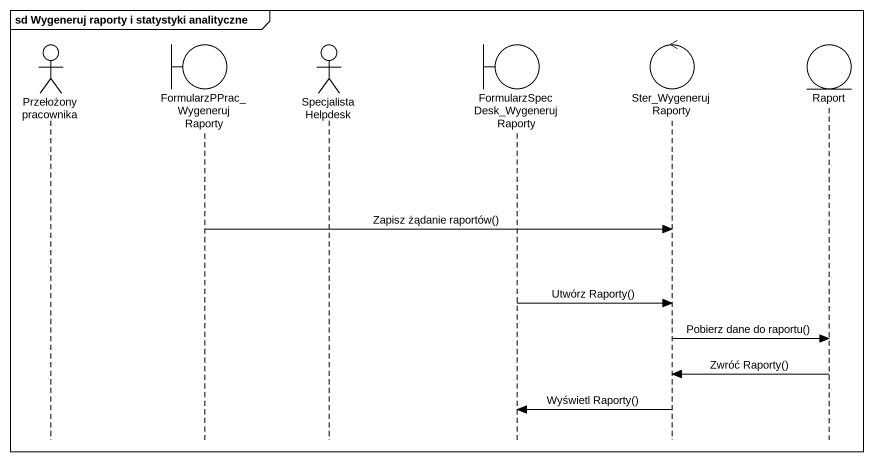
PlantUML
@startuml
mainframe sd Wygeneruj raporty i statystyki analityczne
hide footbox
actor "Przełożony pracownika" as Przełożony_pracownika
boundary "FormularzPPrac_WygenerujRaporty" as FormularzPPrac
actor "Specjalista Helpdesk" as Specjalista_Helpdesk
boundary "FormularzSpecDesk_WygenerujRaporty" as FormularzSpecDesk
control Ster_WygenerujRaporty
entity Raport

FormularzPPrac -> Ster_WygenerujRaporty : Zapisz żądanie raportów()
FormularzSpecDesk -> Ster_WygenerujRaporty : Utwórz Raporty()
Ster_WygenerujRaporty -> Raport : Pobierz dane do raportu()
Raport -> Ster_WygenerujRaporty : Zwróć Raporty()
Ster_WygenerujRaporty -> FormularzSpecDesk : Wyświetl Raporty()
@enduml
